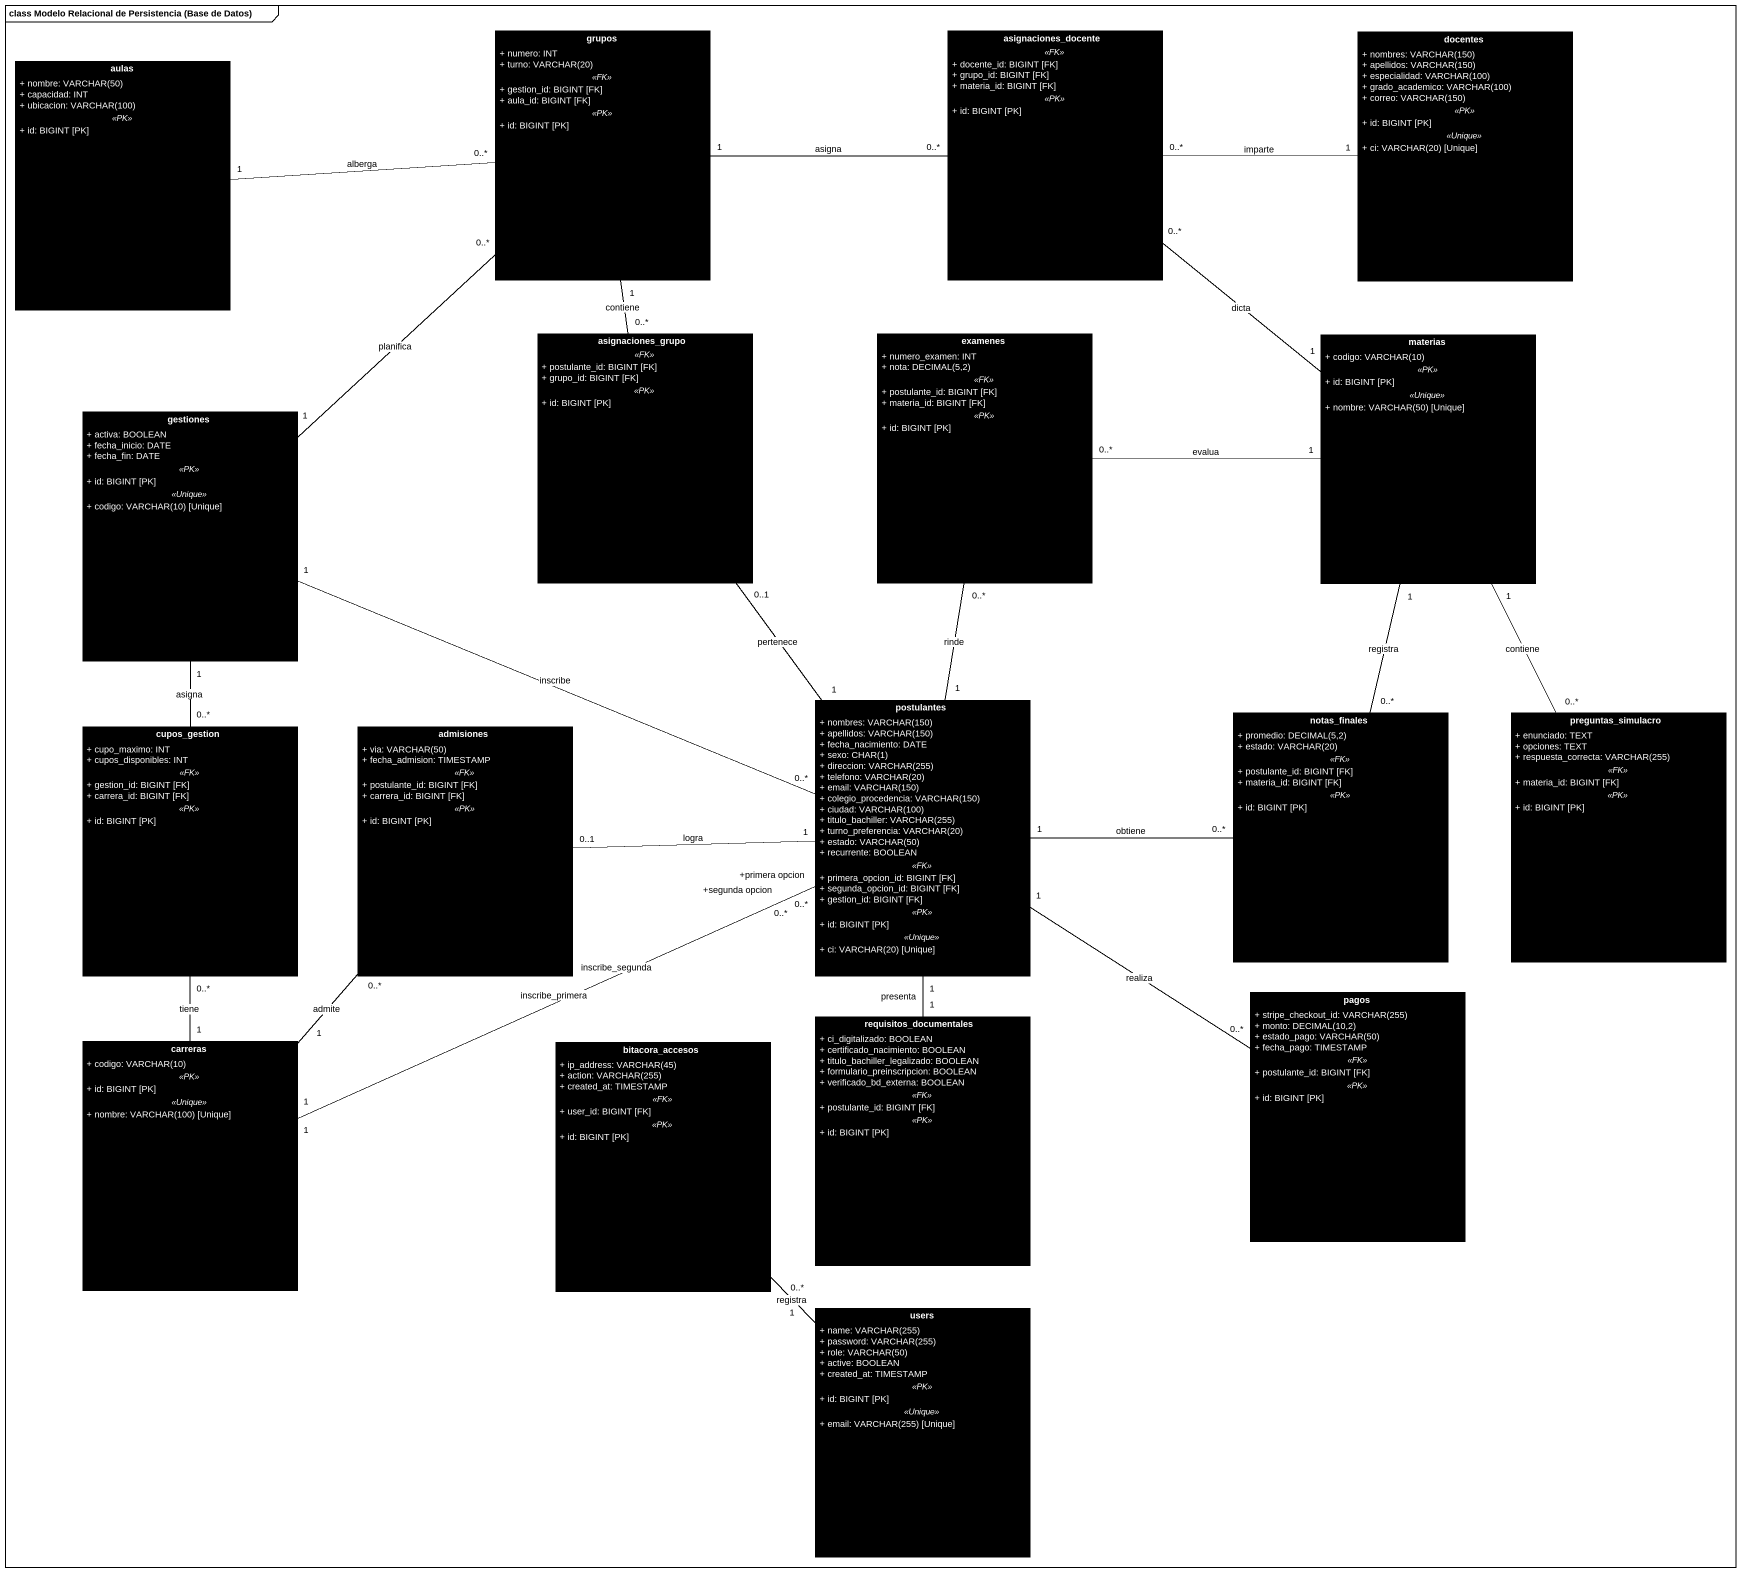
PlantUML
@startuml
mainframe class Modelo Relacional de Persistencia (Base de Datos)
hide circle
hide empty members
skinparam classAttributeIconSize 0
class grupos #000000 {
  + numero: INT
  {field} + turno: VARCHAR(20)
  .. <<FK>> ..
  + gestion_id: BIGINT [FK]
  + aula_id: BIGINT [FK]
  .. <<PK>> ..
  + id: BIGINT [PK]
}
class asignaciones_docente #000000 {
  .. <<FK>> ..
  + docente_id: BIGINT [FK]
  + grupo_id: BIGINT [FK]
  + materia_id: BIGINT [FK]
  .. <<PK>> ..
  + id: BIGINT [PK]
}
class docentes #000000 {
  {field} + nombres: VARCHAR(150)
  {field} + apellidos: VARCHAR(150)
  {field} + especialidad: VARCHAR(100)
  {field} + grado_academico: VARCHAR(100)
  {field} + correo: VARCHAR(150)
  .. <<PK>> ..
  + id: BIGINT [PK]
  .. <<Unique>> ..
  {field} + ci: VARCHAR(20) [Unique]
}
class aulas #000000 {
  {field} + nombre: VARCHAR(50)
  + capacidad: INT
  {field} + ubicacion: VARCHAR(100)
  .. <<PK>> ..
  + id: BIGINT [PK]
}
class asignaciones_grupo #000000 {
  .. <<FK>> ..
  + postulante_id: BIGINT [FK]
  + grupo_id: BIGINT [FK]
  .. <<PK>> ..
  + id: BIGINT [PK]
}
class examenes #000000 {
  + numero_examen: INT
  {field} + nota: DECIMAL(5,2)
  .. <<FK>> ..
  + postulante_id: BIGINT [FK]
  + materia_id: BIGINT [FK]
  .. <<PK>> ..
  + id: BIGINT [PK]
}
class materias #000000 {
  {field} + codigo: VARCHAR(10)
  .. <<PK>> ..
  + id: BIGINT [PK]
  .. <<Unique>> ..
  {field} + nombre: VARCHAR(50) [Unique]
}
class gestiones #000000 {
  + activa: BOOLEAN
  + fecha_inicio: DATE
  + fecha_fin: DATE
  .. <<PK>> ..
  + id: BIGINT [PK]
  .. <<Unique>> ..
  {field} + codigo: VARCHAR(10) [Unique]
}
class postulantes #000000 {
  {field} + nombres: VARCHAR(150)
  {field} + apellidos: VARCHAR(150)
  + fecha_nacimiento: DATE
  {field} + sexo: CHAR(1)
  {field} + direccion: VARCHAR(255)
  {field} + telefono: VARCHAR(20)
  {field} + email: VARCHAR(150)
  {field} + colegio_procedencia: VARCHAR(150)
  {field} + ciudad: VARCHAR(100)
  {field} + titulo_bachiller: VARCHAR(255)
  {field} + turno_preferencia: VARCHAR(20)
  {field} + estado: VARCHAR(50)
  + recurrente: BOOLEAN
  .. <<FK>> ..
  + primera_opcion_id: BIGINT [FK]
  + segunda_opcion_id: BIGINT [FK]
  + gestion_id: BIGINT [FK]
  .. <<PK>> ..
  + id: BIGINT [PK]
  .. <<Unique>> ..
  {field} + ci: VARCHAR(20) [Unique]
}
class notas_finales #000000 {
  {field} + promedio: DECIMAL(5,2)
  {field} + estado: VARCHAR(20)
  .. <<FK>> ..
  + postulante_id: BIGINT [FK]
  + materia_id: BIGINT [FK]
  .. <<PK>> ..
  + id: BIGINT [PK]
}
class preguntas_simulacro #000000 {
  + enunciado: TEXT
  + opciones: TEXT
  {field} + respuesta_correcta: VARCHAR(255)
  .. <<FK>> ..
  + materia_id: BIGINT [FK]
  .. <<PK>> ..
  + id: BIGINT [PK]
}
class cupos_gestion #000000 {
  + cupo_maximo: INT
  + cupos_disponibles: INT
  .. <<FK>> ..
  + gestion_id: BIGINT [FK]
  + carrera_id: BIGINT [FK]
  .. <<PK>> ..
  + id: BIGINT [PK]
}
class admisiones #000000 {
  {field} + via: VARCHAR(50)
  + fecha_admision: TIMESTAMP
  .. <<FK>> ..
  + postulante_id: BIGINT [FK]
  + carrera_id: BIGINT [FK]
  .. <<PK>> ..
  + id: BIGINT [PK]
}
class requisitos_documentales #000000 {
  + ci_digitalizado: BOOLEAN
  + certificado_nacimiento: BOOLEAN
  + titulo_bachiller_legalizado: BOOLEAN
  + formulario_preinscripcion: BOOLEAN
  + verificado_bd_externa: BOOLEAN
  .. <<FK>> ..
  + postulante_id: BIGINT [FK]
  .. <<PK>> ..
  + id: BIGINT [PK]
}
class pagos #000000 {
  {field} + stripe_checkout_id: VARCHAR(255)
  {field} + monto: DECIMAL(10,2)
  {field} + estado_pago: VARCHAR(50)
  + fecha_pago: TIMESTAMP
  .. <<FK>> ..
  + postulante_id: BIGINT [FK]
  .. <<PK>> ..
  + id: BIGINT [PK]
}
class carreras #000000 {
  {field} + codigo: VARCHAR(10)
  .. <<PK>> ..
  + id: BIGINT [PK]
  .. <<Unique>> ..
  {field} + nombre: VARCHAR(100) [Unique]
}
class bitacora_accesos #000000 {
  {field} + ip_address: VARCHAR(45)
  {field} + action: VARCHAR(255)
  + created_at: TIMESTAMP
  .. <<FK>> ..
  + user_id: BIGINT [FK]
  .. <<PK>> ..
  + id: BIGINT [PK]
}
class users #000000 {
  {field} + name: VARCHAR(255)
  {field} + password: VARCHAR(255)
  {field} + role: VARCHAR(50)
  + active: BOOLEAN
  + created_at: TIMESTAMP
  .. <<PK>> ..
  + id: BIGINT [PK]
  .. <<Unique>> ..
  {field} + email: VARCHAR(255) [Unique]
}
grupos "1" -right- "0..*" asignaciones_docente : asigna
grupos "1" -- "0..*" asignaciones_grupo : contiene
docentes "1" -left- "0..*" asignaciones_docente : imparte
aulas "1" -right- "0..*" grupos : alberga
materias "1" -up- "0..*" asignaciones_docente : dicta
materias "1" -left- "0..*" examenes : evalua
materias "1" -- "0..*" notas_finales : registra
materias "1" -- "0..*" preguntas_simulacro : contiene
gestiones "1" -up- "0..*" grupos : planifica
gestiones "1" -right- "0..*" postulantes : inscribe
gestiones "1" -- "0..*" cupos_gestion : asigna
postulantes "1" -up- "0..1" asignaciones_grupo : pertenece
postulantes "1" -up- "0..*" examenes : rinde
postulantes "1" -right- "0..*" notas_finales : obtiene
postulantes "1" -left- "0..1" admisiones : logra
postulantes "1" -- "1" requisitos_documentales : presenta
postulantes "1" -- "0..*" pagos : realiza
carreras "1" -right- "+primera opcion\n0..*" postulantes : inscribe_primera
carreras "1" -right- "+segunda opcion\n0..*" postulantes : inscribe_segunda
carreras "1" -up- "0..*" cupos_gestion : tiene
carreras "1" -up- "0..*" admisiones : admite
users "1" -up- "0..*" bitacora_accesos : registra
@enduml
